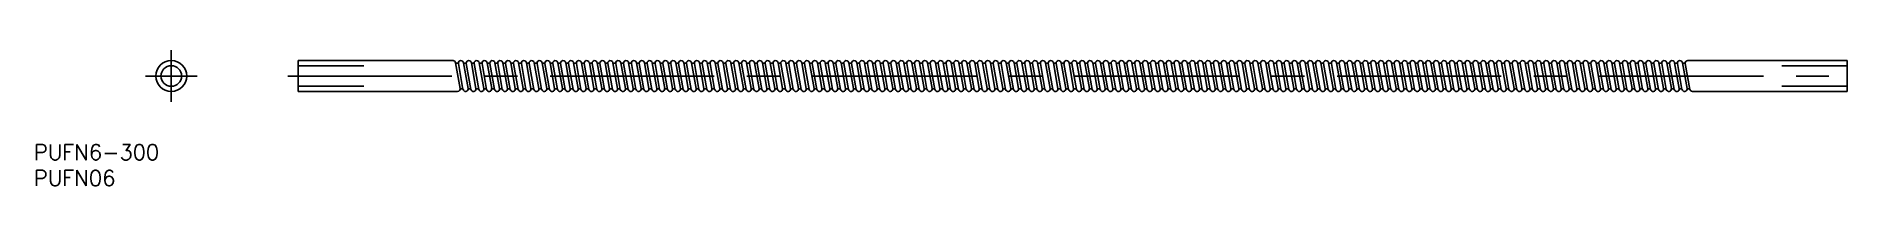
# Model space of a CAD drawing. Extents: x -26 to 327, y -21 to 5.
import ezdxf

# ---------------------------------------------------------------- set-up
doc = ezdxf.new("R2010")
doc.units = 0
doc.linetypes.add('CENTER', pattern=[50.8, 31.75, -6.35, 6.35, -6.35])
doc.linetypes.add('DASHED', pattern=[19.05, 12.7, -6.35])
doc.layers.get('0').update_dxf_attribs({"linetype": 'CONTINUOUS'})
doc.layers.add('CENTER', color=1, linetype='CENTER')
doc.styles.get("Standard").update_dxf_attribs({"font": 'txt.shx', "height": 3, "bigfont": 'bigfont.shx'})

msp = doc.modelspace()

# ---------------------------------------------------------------- linework, layer by layer
at = {"color": 7, "linetype": 'CONTINUOUS'}
for p, q in [((24.59, 3), (24.59, -3)), ((24.59, 3), (54.58, 3)), ((55.07, 2.59), (55.95, -2.41)), ((55.09, 2.5), (55.6, 2.5)), ((55.61, 2.41), (56.49, -2.59)), ((56.6, 2.59), (57.48, -2.41)), ((56.61, 2.5), (57.13, 2.5)), ((57.13, 2.41), (58.02, -2.59)), ((58.12, 2.59), (59, -2.41)), ((58.13, 2.5), (58.65, 2.5)), ((58.66, 2.41), (59.54, -2.59)), ((59.64, 2.59), (60.52, -2.41)), ((59.66, 2.5), (60.17, 2.5)), ((60.18, 2.41), (61.06, -2.59)), ((61.17, 2.59), (62.05, -2.41)), ((61.18, 2.5), (61.7, 2.5)), ((61.7, 2.41), (62.59, -2.59)), ((62.69, 2.59), (63.57, -2.41)), ((62.7, 2.5), (63.22, 2.5)), ((63.23, 2.41), (64.11, -2.59)), ((64.21, 2.59), (65.09, -2.41)), ((64.23, 2.5), (64.74, 2.5)), ((64.75, 2.41), (65.63, -2.59)), ((65.73, 2.59), (66.62, -2.41)), ((65.75, 2.5), (66.27, 2.5)), ((66.27, 2.41), (67.15, -2.59)), ((67.26, 2.59), (68.14, -2.41)), ((67.27, 2.5), (67.79, 2.5)), ((67.8, 2.41), (68.68, -2.59)), ((68.78, 2.59), (69.66, -2.41)), ((68.8, 2.5), (69.31, 2.5)), ((69.32, 2.41), (70.2, -2.59)), ((70.3, 2.59), (71.19, -2.41)), ((70.32, 2.5), (70.83, 2.5)), ((70.84, 2.41), (71.72, -2.59)), ((71.83, 2.59), (72.71, -2.41)), ((71.84, 2.5), (72.36, 2.5)), ((72.37, 2.41), (73.25, -2.59)), ((73.35, 2.59), (74.23, -2.41)), ((73.37, 2.5), (73.88, 2.5)), ((73.89, 2.41), (74.77, -2.59)), ((74.87, 2.59), (75.76, -2.41)), ((74.89, 2.5), (75.4, 2.5)), ((75.41, 2.41), (76.29, -2.59)), ((76.4, 2.59), (77.28, -2.41)), ((76.41, 2.5), (76.93, 2.5)), ((76.94, 2.41), (77.82, -2.59)), ((77.92, 2.59), (78.8, -2.41)), ((77.94, 2.5), (78.45, 2.5)), ((78.46, 2.41), (79.34, -2.59)), ((79.44, 2.59), (80.32, -2.41)), ((79.46, 2.5), (79.97, 2.5)), ((79.98, 2.41), (80.86, -2.59)), ((80.97, 2.59), (81.85, -2.41)), ((80.98, 2.5), (81.5, 2.5)), ((81.5, 2.41), (82.39, -2.59)), ((82.49, 2.59), (83.37, -2.41)), ((82.5, 2.5), (83.02, 2.5)), ((83.03, 2.41), (83.91, -2.59)), ((84.01, 2.59), (84.89, -2.41)), ((84.03, 2.5), (84.54, 2.5)), ((84.55, 2.41), (85.43, -2.59)), ((85.54, 2.59), (86.42, -2.41)), ((85.55, 2.5), (86.07, 2.5)), ((86.07, 2.41), (86.96, -2.59)), ((87.06, 2.59), (87.94, -2.41)), ((87.07, 2.5), (87.59, 2.5)), ((87.6, 2.41), (88.48, -2.59)), ((88.58, 2.59), (89.46, -2.41)), ((88.6, 2.5), (89.11, 2.5)), ((89.12, 2.41), (90, -2.59)), ((90.11, 2.59), (90.99, -2.41)), ((90.12, 2.5), (90.64, 2.5)), ((90.64, 2.41), (91.53, -2.59)), ((91.63, 2.59), (92.51, -2.41)), ((91.64, 2.5), (92.16, 2.5)), ((92.17, 2.41), (93.05, -2.59)), ((93.15, 2.59), (94.03, -2.41)), ((93.17, 2.5), (93.68, 2.5)), ((93.69, 2.41), (94.57, -2.59)), ((94.67, 2.59), (95.56, -2.41)), ((94.69, 2.5), (95.21, 2.5)), ((95.21, 2.41), (96.09, -2.59)), ((96.2, 2.59), (97.08, -2.41)), ((96.21, 2.5), (96.73, 2.5)), ((96.74, 2.41), (97.62, -2.59)), ((97.72, 2.59), (98.6, -2.41)), ((97.74, 2.5), (98.25, 2.5)), ((98.26, 2.41), (99.14, -2.59)), ((99.24, 2.59), (100.13, -2.41)), ((99.26, 2.5), (99.77, 2.5)), ((99.78, 2.41), (100.66, -2.59)), ((100.77, 2.59), (101.65, -2.41)), ((100.78, 2.5), (101.3, 2.5)), ((101.31, 2.41), (102.19, -2.59)), ((102.29, 2.59), (103.17, -2.41)), ((102.31, 2.5), (102.82, 2.5)), ((102.83, 2.41), (103.71, -2.59)), ((103.81, 2.59), (104.69, -2.41)), ((103.83, 2.5), (104.34, 2.5)), ((104.35, 2.41), (105.23, -2.59)), ((105.34, 2.59), (106.22, -2.41)), ((105.35, 2.5), (105.87, 2.5)), ((105.87, 2.41), (106.76, -2.59)), ((106.86, 2.59), (107.74, -2.41)), ((106.87, 2.5), (107.39, 2.5)), ((107.4, 2.41), (108.28, -2.59)), ((108.38, 2.59), (109.26, -2.41)), ((108.4, 2.5), (108.91, 2.5)), ((108.92, 2.41), (109.8, -2.59)), ((109.91, 2.59), (110.79, -2.41)), ((109.92, 2.5), (110.44, 2.5)), ((110.44, 2.41), (111.33, -2.59)), ((111.43, 2.59), (112.31, -2.41)), ((111.44, 2.5), (111.96, 2.5)), ((111.97, 2.41), (112.85, -2.59)), ((112.95, 2.59), (113.83, -2.41)), ((112.97, 2.5), (113.48, 2.5)), ((113.49, 2.41), (114.37, -2.59)), ((114.48, 2.59), (115.36, -2.41)), ((114.49, 2.5), (115.01, 2.5)), ((115.01, 2.41), (115.9, -2.59)), ((116, 2.59), (116.88, -2.41)), ((116.01, 2.5), (116.53, 2.5)), ((116.54, 2.41), (117.42, -2.59)), ((117.52, 2.59), (118.4, -2.41)), ((117.54, 2.5), (118.05, 2.5)), ((118.06, 2.41), (118.94, -2.59)), ((119.04, 2.59), (119.93, -2.41)), ((119.06, 2.5), (119.58, 2.5)), ((119.58, 2.41), (120.46, -2.59)), ((120.57, 2.59), (121.45, -2.41)), ((120.58, 2.5), (121.1, 2.5)), ((121.11, 2.41), (121.99, -2.59)), ((122.09, 2.59), (122.97, -2.41)), ((122.11, 2.5), (122.62, 2.5)), ((122.63, 2.41), (123.51, -2.59)), ((123.61, 2.59), (124.5, -2.41)), ((123.63, 2.5), (124.14, 2.5)), ((124.15, 2.41), (125.03, -2.59)), ((125.14, 2.59), (126.02, -2.41)), ((125.15, 2.5), (125.67, 2.5)), ((125.68, 2.41), (126.56, -2.59)), ((126.66, 2.59), (127.54, -2.41)), ((126.68, 2.5), (127.19, 2.5)), ((127.2, 2.41), (128.08, -2.59)), ((128.18, 2.59), (129.07, -2.41)), ((128.2, 2.5), (128.71, 2.5)), ((128.72, 2.41), (129.6, -2.59)), ((129.71, 2.59), (130.59, -2.41)), ((129.72, 2.5), (130.24, 2.5)), ((130.25, 2.41), (131.13, -2.59)), ((131.23, 2.59), (132.11, -2.41)), ((131.25, 2.5), (131.76, 2.5)), ((131.77, 2.41), (132.65, -2.59)), ((132.75, 2.59), (133.63, -2.41)), ((132.77, 2.5), (133.28, 2.5)), ((133.29, 2.41), (134.17, -2.59)), ((134.28, 2.59), (135.16, -2.41)), ((134.29, 2.5), (134.81, 2.5)), ((134.81, 2.41), (135.7, -2.59)), ((135.8, 2.59), (136.68, -2.41)), ((135.81, 2.5), (136.33, 2.5)), ((136.34, 2.41), (137.22, -2.59)), ((137.32, 2.59), (138.2, -2.41)), ((137.34, 2.5), (137.85, 2.5)), ((137.86, 2.41), (138.74, -2.59)), ((138.85, 2.59), (139.73, -2.41)), ((138.86, 2.5), (139.38, 2.5)), ((139.38, 2.41), (140.27, -2.59)), ((140.37, 2.59), (141.25, -2.41)), ((140.38, 2.5), (140.9, 2.5)), ((140.91, 2.41), (141.79, -2.59)), ((141.89, 2.59), (142.77, -2.41)), ((141.91, 2.5), (142.42, 2.5)), ((142.43, 2.41), (143.31, -2.59)), ((143.41, 2.59), (144.3, -2.41)), ((143.43, 2.5), (143.95, 2.5)), ((143.95, 2.41), (144.83, -2.59)), ((144.94, 2.59), (145.82, -2.41)), ((144.95, 2.5), (145.47, 2.5)), ((145.48, 2.41), (146.36, -2.59)), ((146.46, 2.59), (147.34, -2.41)), ((146.48, 2.5), (146.99, 2.5)), ((147, 2.41), (147.88, -2.59)), ((147.98, 2.59), (148.87, -2.41)), ((148, 2.5), (148.52, 2.5)), ((148.52, 2.41), (149.4, -2.59)), ((149.51, 2.59), (150.39, -2.41)), ((149.52, 2.5), (150.04, 2.5)), ((150.05, 2.41), (150.93, -2.59)), ((151.03, 2.59), (151.91, -2.41)), ((151.05, 2.5), (151.56, 2.5)), ((151.57, 2.41), (152.45, -2.59)), ((152.55, 2.59), (153.44, -2.41)), ((152.57, 2.5), (153.08, 2.5)), ((153.09, 2.41), (153.97, -2.59)), ((154.08, 2.59), (154.96, -2.41)), ((154.09, 2.5), (154.61, 2.5)), ((154.62, 2.41), (155.5, -2.59)), ((155.6, 2.59), (156.48, -2.41)), ((155.62, 2.5), (156.13, 2.5)), ((156.14, 2.41), (157.02, -2.59)), ((157.12, 2.59), (158, -2.41)), ((157.14, 2.5), (157.65, 2.5)), ((157.66, 2.41), (158.54, -2.59)), ((158.65, 2.59), (159.53, -2.41)), ((158.66, 2.5), (159.18, 2.5)), ((159.18, 2.41), (160.07, -2.59)), ((160.17, 2.59), (161.05, -2.41)), ((160.18, 2.5), (160.7, 2.5)), ((160.71, 2.41), (161.59, -2.59)), ((161.69, 2.59), (162.57, -2.41)), ((161.71, 2.5), (162.22, 2.5)), ((162.23, 2.41), (163.11, -2.59)), ((163.22, 2.59), (164.1, -2.41)), ((163.23, 2.5), (163.75, 2.5)), ((163.75, 2.41), (164.64, -2.59)), ((164.74, 2.59), (165.62, -2.41)), ((164.75, 2.5), (165.27, 2.5)), ((165.28, 2.41), (166.16, -2.59)), ((166.26, 2.59), (167.14, -2.41)), ((166.28, 2.5), (166.79, 2.5)), ((166.8, 2.41), (167.68, -2.59)), ((167.79, 2.59), (168.67, -2.41)), ((167.8, 2.5), (168.32, 2.5)), ((168.32, 2.41), (169.21, -2.59)), ((169.31, 2.59), (170.19, -2.41)), ((169.32, 2.5), (169.84, 2.5)), ((169.85, 2.41), (170.73, -2.59)), ((170.83, 2.59), (171.71, -2.41)), ((170.85, 2.5), (171.36, 2.5)), ((171.37, 2.41), (172.25, -2.59)), ((172.35, 2.59), (173.24, -2.41)), ((172.37, 2.5), (172.89, 2.5)), ((172.89, 2.41), (173.77, -2.59)), ((173.88, 2.59), (174.76, -2.41)), ((173.89, 2.5), (174.41, 2.5)), ((174.42, 2.41), (175.3, -2.59)), ((175.4, 2.59), (176.28, -2.41)), ((175.42, 2.5), (175.93, 2.5)), ((175.94, 2.41), (176.82, -2.59)), ((176.92, 2.59), (177.81, -2.41)), ((176.94, 2.5), (177.45, 2.5)), ((177.46, 2.41), (178.34, -2.59)), ((178.45, 2.59), (179.33, -2.41)), ((178.46, 2.5), (178.98, 2.5)), ((178.99, 2.41), (179.87, -2.59)), ((179.97, 2.59), (180.85, -2.41)), ((179.99, 2.5), (180.5, 2.5)), ((180.51, 2.41), (181.39, -2.59)), ((181.49, 2.59), (182.38, -2.41)), ((181.51, 2.5), (182.02, 2.5)), ((182.03, 2.41), (182.91, -2.59)), ((183.02, 2.59), (183.9, -2.41)), ((183.03, 2.5), (183.55, 2.5)), ((183.55, 2.41), (184.44, -2.59)), ((184.54, 2.59), (185.42, -2.41)), ((184.56, 2.5), (185.07, 2.5)), ((185.08, 2.41), (185.96, -2.59)), ((186.06, 2.59), (186.94, -2.41)), ((186.08, 2.5), (186.59, 2.5)), ((186.6, 2.41), (187.48, -2.59)), ((187.59, 2.59), (188.47, -2.41)), ((187.6, 2.5), (188.12, 2.5)), ((188.12, 2.41), (189.01, -2.59)), ((189.11, 2.59), (189.99, -2.41)), ((189.12, 2.5), (189.64, 2.5)), ((189.65, 2.41), (190.53, -2.59)), ((190.63, 2.59), (191.51, -2.41)), ((190.65, 2.5), (191.16, 2.5)), ((191.17, 2.41), (192.05, -2.59)), ((192.16, 2.59), (193.04, -2.41)), ((192.17, 2.5), (192.69, 2.5)), ((192.69, 2.41), (193.58, -2.59)), ((193.68, 2.59), (194.56, -2.41)), ((193.69, 2.5), (194.21, 2.5)), ((194.22, 2.41), (195.1, -2.59)), ((195.2, 2.59), (196.08, -2.41)), ((195.22, 2.5), (195.73, 2.5)), ((195.74, 2.41), (196.62, -2.59)), ((196.72, 2.59), (197.61, -2.41)), ((196.74, 2.5), (197.26, 2.5)), ((197.26, 2.41), (198.14, -2.59)), ((198.25, 2.59), (199.13, -2.41)), ((198.26, 2.5), (198.78, 2.5)), ((198.79, 2.41), (199.67, -2.59)), ((199.77, 2.59), (200.65, -2.41)), ((199.79, 2.5), (200.3, 2.5)), ((200.31, 2.41), (201.19, -2.59)), ((201.29, 2.59), (202.18, -2.41)), ((201.31, 2.5), (201.83, 2.5)), ((201.83, 2.41), (202.71, -2.59)), ((202.82, 2.59), (203.7, -2.41)), ((202.83, 2.5), (203.35, 2.5)), ((203.36, 2.41), (204.24, -2.59)), ((204.34, 2.59), (205.22, -2.41)), ((204.36, 2.5), (204.87, 2.5)), ((204.88, 2.41), (205.76, -2.59)), ((205.86, 2.59), (206.75, -2.41)), ((205.88, 2.5), (206.39, 2.5)), ((206.4, 2.41), (207.28, -2.59)), ((207.39, 2.59), (208.27, -2.41)), ((207.4, 2.5), (207.92, 2.5)), ((207.93, 2.41), (208.81, -2.59)), ((208.91, 2.59), (209.79, -2.41)), ((208.93, 2.5), (209.44, 2.5)), ((209.45, 2.41), (210.33, -2.59)), ((210.43, 2.59), (211.31, -2.41)), ((210.45, 2.5), (210.96, 2.5)), ((210.97, 2.41), (211.85, -2.59)), ((211.96, 2.59), (212.84, -2.41)), ((211.97, 2.5), (212.49, 2.5)), ((212.49, 2.41), (213.38, -2.59)), ((213.48, 2.59), (214.36, -2.41)), ((213.49, 2.5), (214.01, 2.5)), ((214.02, 2.41), (214.9, -2.59)), ((215, 2.59), (215.88, -2.41)), ((215.02, 2.5), (215.53, 2.5)), ((215.54, 2.41), (216.42, -2.59)), ((216.53, 2.59), (217.41, -2.41)), ((216.54, 2.5), (217.06, 2.5)), ((217.06, 2.41), (217.95, -2.59)), ((218.05, 2.59), (218.93, -2.41)), ((218.06, 2.5), (218.58, 2.5)), ((218.59, 2.41), (219.47, -2.59)), ((219.57, 2.59), (220.45, -2.41)), ((219.59, 2.5), (220.1, 2.5)), ((220.11, 2.41), (220.99, -2.59)), ((221.1, 2.59), (221.98, -2.41)), ((221.11, 2.5), (221.63, 2.5)), ((221.63, 2.41), (222.52, -2.59)), ((222.62, 2.59), (223.5, -2.41)), ((222.63, 2.5), (223.15, 2.5)), ((223.16, 2.41), (224.04, -2.59)), ((224.14, 2.59), (225.02, -2.41)), ((224.16, 2.5), (224.67, 2.5)), ((224.68, 2.41), (225.56, -2.59)), ((225.66, 2.59), (226.55, -2.41)), ((225.68, 2.5), (226.2, 2.5)), ((226.2, 2.41), (227.08, -2.59)), ((227.19, 2.59), (228.07, -2.41)), ((227.2, 2.5), (227.72, 2.5)), ((227.73, 2.41), (228.61, -2.59)), ((228.71, 2.59), (229.59, -2.41)), ((228.73, 2.5), (229.24, 2.5)), ((229.25, 2.41), (230.13, -2.59)), ((230.23, 2.59), (231.12, -2.41)), ((230.25, 2.5), (230.76, 2.5)), ((230.77, 2.41), (231.65, -2.59)), ((231.76, 2.59), (232.64, -2.41)), ((231.77, 2.5), (232.29, 2.5)), ((232.3, 2.41), (233.18, -2.59)), ((233.28, 2.59), (234.16, -2.41)), ((233.3, 2.5), (233.81, 2.5)), ((233.82, 2.41), (234.7, -2.59)), ((234.8, 2.59), (235.68, -2.41)), ((234.82, 2.5), (235.33, 2.5)), ((235.34, 2.41), (236.22, -2.59)), ((236.33, 2.59), (237.21, -2.41)), ((236.34, 2.5), (236.86, 2.5)), ((236.86, 2.41), (237.75, -2.59)), ((237.85, 2.59), (238.73, -2.41)), ((237.86, 2.5), (238.38, 2.5)), ((238.39, 2.41), (239.27, -2.59)), ((239.37, 2.59), (240.25, -2.41)), ((239.39, 2.5), (239.9, 2.5)), ((239.91, 2.41), (240.79, -2.59)), ((240.9, 2.59), (241.78, -2.41)), ((240.91, 2.5), (241.43, 2.5)), ((241.43, 2.41), (242.32, -2.59)), ((242.42, 2.59), (243.3, -2.41)), ((242.43, 2.5), (242.95, 2.5)), ((242.96, 2.41), (243.84, -2.59)), ((243.94, 2.59), (244.82, -2.41)), ((243.96, 2.5), (244.47, 2.5)), ((244.48, 2.41), (245.36, -2.59)), ((245.47, 2.59), (246.35, -2.41)), ((245.48, 2.5), (246, 2.5)), ((246, 2.41), (246.89, -2.59)), ((246.99, 2.59), (247.87, -2.41)), ((247, 2.5), (247.52, 2.5)), ((247.53, 2.41), (248.41, -2.59)), ((248.51, 2.59), (249.39, -2.41)), ((248.53, 2.5), (249.04, 2.5)), ((249.05, 2.41), (249.93, -2.59)), ((250.03, 2.59), (250.92, -2.41)), ((250.05, 2.5), (250.57, 2.5)), ((250.57, 2.41), (251.45, -2.59)), ((251.56, 2.59), (252.44, -2.41)), ((251.57, 2.5), (252.09, 2.5)), ((252.1, 2.41), (252.98, -2.59)), ((253.08, 2.59), (253.96, -2.41)), ((253.1, 2.5), (253.61, 2.5)), ((253.62, 2.41), (254.5, -2.59)), ((254.6, 2.59), (255.49, -2.41)), ((254.62, 2.5), (255.13, 2.5)), ((255.14, 2.41), (256.02, -2.59)), ((256.13, 2.59), (257.01, -2.41)), ((256.14, 2.5), (256.66, 2.5)), ((256.67, 2.41), (257.55, -2.59)), ((257.65, 2.59), (258.53, -2.41)), ((257.67, 2.5), (258.18, 2.5)), ((258.19, 2.41), (259.07, -2.59)), ((259.17, 2.59), (260.06, -2.41)), ((259.19, 2.5), (259.7, 2.5)), ((259.71, 2.41), (260.59, -2.59)), ((260.7, 2.59), (261.58, -2.41)), ((260.71, 2.5), (261.23, 2.5)), ((261.24, 2.41), (262.12, -2.59)), ((262.22, 2.59), (263.1, -2.41)), ((262.24, 2.5), (262.75, 2.5)), ((262.76, 2.41), (263.64, -2.59)), ((263.74, 2.59), (264.62, -2.41)), ((263.76, 2.5), (264.27, 2.5)), ((264.28, 2.41), (265.16, -2.59)), ((265.27, 2.59), (266.15, -2.41)), ((265.28, 2.5), (265.8, 2.5)), ((265.8, 2.41), (266.69, -2.59)), ((266.79, 2.59), (267.67, -2.41)), ((266.8, 2.5), (267.32, 2.5)), ((267.33, 2.41), (268.21, -2.59)), ((268.31, 2.59), (269.19, -2.41)), ((268.33, 2.5), (268.84, 2.5)), ((268.85, 2.41), (269.73, -2.59)), ((269.84, 2.59), (270.72, -2.41)), ((269.85, 2.5), (270.37, 2.5)), ((270.37, 2.41), (271.26, -2.59)), ((271.36, 2.59), (272.24, -2.41)), ((271.37, 2.5), (271.89, 2.5)), ((271.9, 2.41), (272.78, -2.59)), ((272.88, 2.59), (273.76, -2.41)), ((272.9, 2.5), (273.41, 2.5)), ((273.42, 2.41), (274.3, -2.59)), ((274.41, 2.59), (275.29, -2.41)), ((274.42, 2.5), (274.94, 2.5)), ((274.94, 2.41), (275.82, -2.59)), ((275.93, 2.59), (276.81, -2.41)), ((275.94, 2.5), (276.46, 2.5)), ((276.47, 2.41), (277.35, -2.59)), ((277.45, 2.59), (278.33, -2.41)), ((277.47, 2.5), (277.98, 2.5)), ((277.99, 2.41), (278.87, -2.59)), ((278.97, 2.59), (279.86, -2.41)), ((278.99, 2.5), (279.51, 2.5)), ((279.51, 2.41), (280.39, -2.59)), ((280.5, 2.59), (281.38, -2.41)), ((280.51, 2.5), (281.03, 2.5)), ((281.04, 2.41), (281.92, -2.59)), ((282.02, 2.59), (282.9, -2.41)), ((282.04, 2.5), (282.55, 2.5)), ((282.56, 2.41), (283.44, -2.59)), ((283.54, 2.59), (284.43, -2.41)), ((283.56, 2.5), (284.07, 2.5)), ((284.08, 2.41), (284.96, -2.59)), ((285.07, 2.59), (285.95, -2.41)), ((285.08, 2.5), (285.6, 2.5)), ((285.61, 2.41), (286.49, -2.59)), ((286.59, 2.59), (287.47, -2.41)), ((286.61, 2.5), (287.12, 2.5)), ((287.13, 2.41), (288.01, -2.59)), ((288.11, 2.59), (288.99, -2.41)), ((288.13, 2.5), (288.64, 2.5)), ((288.65, 2.41), (289.53, -2.59)), ((289.64, 2.59), (290.52, -2.41)), ((289.65, 2.5), (290.17, 2.5)), ((290.17, 2.41), (291.06, -2.59)), ((291.16, 2.59), (292.04, -2.41)), ((291.17, 2.5), (291.69, 2.5)), ((291.7, 2.41), (292.58, -2.59)), ((292.68, 2.59), (293.56, -2.41)), ((292.7, 2.5), (293.21, 2.5)), ((293.22, 2.41), (294.1, -2.59)), ((324.59, 3), (293.71, 3)), ((324.59, 3), (324.59, -3)), ((24.59, -3), (55.46, -3)), ((55.96, -2.5), (56.48, -2.5)), ((57.49, -2.5), (58, -2.5)), ((59.01, -2.5), (59.52, -2.5)), ((60.53, -2.5), (61.05, -2.5)), ((62.05, -2.5), (62.57, -2.5)), ((63.58, -2.5), (64.09, -2.5)), ((65.1, -2.5), (65.62, -2.5)), ((66.62, -2.5), (67.14, -2.5)), ((68.15, -2.5), (68.66, -2.5)), ((69.67, -2.5), (70.19, -2.5)), ((71.19, -2.5), (71.71, -2.5)), ((72.72, -2.5), (73.23, -2.5)), ((74.24, -2.5), (74.76, -2.5)), ((75.76, -2.5), (76.28, -2.5)), ((77.29, -2.5), (77.8, -2.5)), ((78.81, -2.5), (79.32, -2.5)), ((80.33, -2.5), (80.85, -2.5)), ((81.86, -2.5), (82.37, -2.5)), ((83.38, -2.5), (83.89, -2.5)), ((84.9, -2.5), (85.42, -2.5)), ((86.42, -2.5), (86.94, -2.5)), ((87.95, -2.5), (88.46, -2.5)), ((89.47, -2.5), (89.99, -2.5)), ((90.99, -2.5), (91.51, -2.5)), ((92.52, -2.5), (93.03, -2.5)), ((94.04, -2.5), (94.56, -2.5)), ((95.56, -2.5), (96.08, -2.5)), ((97.09, -2.5), (97.6, -2.5)), ((98.61, -2.5), (99.13, -2.5)), ((100.13, -2.5), (100.65, -2.5)), ((101.66, -2.5), (102.17, -2.5)), ((103.18, -2.5), (103.69, -2.5)), ((104.7, -2.5), (105.22, -2.5)), ((106.23, -2.5), (106.74, -2.5)), ((107.75, -2.5), (108.26, -2.5)), ((109.27, -2.5), (109.79, -2.5)), ((110.8, -2.5), (111.31, -2.5)), ((112.32, -2.5), (112.83, -2.5)), ((113.84, -2.5), (114.36, -2.5)), ((115.36, -2.5), (115.88, -2.5)), ((116.89, -2.5), (117.4, -2.5)), ((118.41, -2.5), (118.93, -2.5)), ((119.93, -2.5), (120.45, -2.5)), ((121.46, -2.5), (121.97, -2.5)), ((122.98, -2.5), (123.5, -2.5)), ((124.5, -2.5), (125.02, -2.5)), ((126.03, -2.5), (126.54, -2.5)), ((127.55, -2.5), (128.07, -2.5)), ((129.07, -2.5), (129.59, -2.5)), ((130.6, -2.5), (131.11, -2.5)), ((132.12, -2.5), (132.63, -2.5)), ((133.64, -2.5), (134.16, -2.5)), ((135.17, -2.5), (135.68, -2.5)), ((136.69, -2.5), (137.2, -2.5)), ((138.21, -2.5), (138.73, -2.5)), ((139.73, -2.5), (140.25, -2.5)), ((141.26, -2.5), (141.77, -2.5)), ((142.78, -2.5), (143.3, -2.5)), ((144.3, -2.5), (144.82, -2.5)), ((145.83, -2.5), (146.34, -2.5)), ((147.35, -2.5), (147.87, -2.5)), ((148.87, -2.5), (149.39, -2.5)), ((150.4, -2.5), (150.91, -2.5)), ((151.92, -2.5), (152.44, -2.5)), ((153.44, -2.5), (153.96, -2.5)), ((154.97, -2.5), (155.48, -2.5)), ((156.49, -2.5), (157, -2.5)), ((158.01, -2.5), (158.53, -2.5)), ((159.54, -2.5), (160.05, -2.5)), ((161.06, -2.5), (161.57, -2.5)), ((162.58, -2.5), (163.1, -2.5)), ((164.11, -2.5), (164.62, -2.5)), ((165.63, -2.5), (166.14, -2.5)), ((167.15, -2.5), (167.67, -2.5)), ((168.67, -2.5), (169.19, -2.5)), ((170.2, -2.5), (170.71, -2.5)), ((171.72, -2.5), (172.24, -2.5)), ((173.24, -2.5), (173.76, -2.5)), ((174.77, -2.5), (175.28, -2.5)), ((176.29, -2.5), (176.81, -2.5)), ((177.81, -2.5), (178.33, -2.5)), ((179.34, -2.5), (179.85, -2.5)), ((180.86, -2.5), (181.37, -2.5)), ((182.38, -2.5), (182.9, -2.5)), ((183.91, -2.5), (184.42, -2.5)), ((185.43, -2.5), (185.94, -2.5)), ((186.95, -2.5), (187.47, -2.5)), ((188.48, -2.5), (188.99, -2.5)), ((190, -2.5), (190.51, -2.5)), ((191.52, -2.5), (192.04, -2.5)), ((193.04, -2.5), (193.56, -2.5)), ((194.57, -2.5), (195.08, -2.5)), ((196.09, -2.5), (196.61, -2.5)), ((197.61, -2.5), (198.13, -2.5)), ((199.14, -2.5), (199.65, -2.5)), ((200.66, -2.5), (201.18, -2.5)), ((202.18, -2.5), (202.7, -2.5)), ((203.71, -2.5), (204.22, -2.5)), ((205.23, -2.5), (205.75, -2.5)), ((206.75, -2.5), (207.27, -2.5)), ((208.28, -2.5), (208.79, -2.5)), ((209.8, -2.5), (210.31, -2.5)), ((211.32, -2.5), (211.84, -2.5)), ((212.85, -2.5), (213.36, -2.5)), ((214.37, -2.5), (214.88, -2.5)), ((215.89, -2.5), (216.41, -2.5)), ((217.41, -2.5), (217.93, -2.5)), ((218.94, -2.5), (219.45, -2.5)), ((220.46, -2.5), (220.98, -2.5)), ((221.98, -2.5), (222.5, -2.5)), ((223.51, -2.5), (224.02, -2.5)), ((225.03, -2.5), (225.55, -2.5)), ((226.55, -2.5), (227.07, -2.5)), ((228.08, -2.5), (228.59, -2.5)), ((229.6, -2.5), (230.12, -2.5)), ((231.12, -2.5), (231.64, -2.5)), ((232.65, -2.5), (233.16, -2.5)), ((234.17, -2.5), (234.68, -2.5)), ((235.69, -2.5), (236.21, -2.5)), ((237.22, -2.5), (237.73, -2.5)), ((238.74, -2.5), (239.25, -2.5)), ((240.26, -2.5), (240.78, -2.5)), ((241.79, -2.5), (242.3, -2.5)), ((243.31, -2.5), (243.82, -2.5)), ((244.83, -2.5), (245.35, -2.5)), ((246.35, -2.5), (246.87, -2.5)), ((247.88, -2.5), (248.39, -2.5)), ((249.4, -2.5), (249.92, -2.5)), ((250.92, -2.5), (251.44, -2.5)), ((252.45, -2.5), (252.96, -2.5)), ((253.97, -2.5), (254.49, -2.5)), ((255.49, -2.5), (256.01, -2.5)), ((257.02, -2.5), (257.53, -2.5)), ((258.54, -2.5), (259.06, -2.5)), ((260.06, -2.5), (260.58, -2.5)), ((261.59, -2.5), (262.1, -2.5)), ((263.11, -2.5), (263.62, -2.5)), ((264.63, -2.5), (265.15, -2.5)), ((266.16, -2.5), (266.67, -2.5)), ((267.68, -2.5), (268.19, -2.5)), ((269.2, -2.5), (269.72, -2.5)), ((270.72, -2.5), (271.24, -2.5)), ((272.25, -2.5), (272.76, -2.5)), ((273.77, -2.5), (274.29, -2.5)), ((275.29, -2.5), (275.81, -2.5)), ((276.82, -2.5), (277.33, -2.5)), ((278.34, -2.5), (278.86, -2.5)), ((279.86, -2.5), (280.38, -2.5)), ((281.39, -2.5), (281.9, -2.5)), ((282.91, -2.5), (283.43, -2.5)), ((284.43, -2.5), (284.95, -2.5)), ((285.96, -2.5), (286.47, -2.5)), ((287.48, -2.5), (287.99, -2.5)), ((289, -2.5), (289.52, -2.5)), ((290.53, -2.5), (291.04, -2.5)), ((292.05, -2.5), (292.56, -2.5)), ((293.57, -2.5), (294.09, -2.5)), ((324.59, -3), (294.6, -3))]:
    msp.add_line(p, q, dxfattribs=at)
at = {"color": 3, "linetype": 'DASHED'}
for p, q in [((24.59, 2), (39.79, 2)), ((324.59, 2), (309.15, 2)), ((24.59, -2), (39.79, -2)), ((324.59, -2), (309.15, -2))]:
    msp.add_line(p, q, dxfattribs=at)
at = {"color": 7, "linetype": 'CONTINUOUS'}
for radius in [3, 2]:
    msp.add_circle((0, 0), radius, dxfattribs=at)
for centre, start, end in [((54.58, 2.5), 10, 90), ((56.1, 2.5), 10, 190), ((57.63, 2.5), 10, 190), ((59.15, 2.5), 10, 190), ((60.67, 2.5), 10, 190), ((62.2, 2.5), 10, 190), ((63.72, 2.5), 10, 190), ((65.24, 2.5), 10, 190), ((66.77, 2.5), 10, 190), ((68.29, 2.5), 10, 190), ((69.81, 2.5), 10, 190), ((71.33, 2.5), 10, 190), ((72.86, 2.5), 10, 190), ((74.38, 2.5), 10, 190), ((75.9, 2.5), 10, 190), ((77.43, 2.5), 10, 190), ((78.95, 2.5), 10, 190), ((80.47, 2.5), 10, 190), ((82, 2.5), 10, 190), ((83.52, 2.5), 10, 190), ((85.04, 2.5), 10, 190), ((86.57, 2.5), 10, 190), ((88.09, 2.5), 10, 190), ((89.61, 2.5), 10, 190), ((91.14, 2.5), 10, 190), ((92.66, 2.5), 10, 190), ((94.18, 2.5), 10, 190), ((95.71, 2.5), 10, 190), ((97.23, 2.5), 10, 190), ((98.75, 2.5), 10, 190), ((100.27, 2.5), 10, 190), ((101.8, 2.5), 10, 190), ((103.32, 2.5), 10, 190), ((104.84, 2.5), 10, 190), ((106.37, 2.5), 10, 190), ((107.89, 2.5), 10, 190), ((109.41, 2.5), 10, 190), ((110.94, 2.5), 10, 190), ((112.46, 2.5), 10, 190), ((113.98, 2.5), 10, 190), ((115.51, 2.5), 10, 190), ((117.03, 2.5), 10, 190), ((118.55, 2.5), 10, 190), ((120.08, 2.5), 10, 190), ((121.6, 2.5), 10, 190), ((123.12, 2.5), 10, 190), ((124.64, 2.5), 10, 190), ((126.17, 2.5), 10, 190), ((127.69, 2.5), 10, 190), ((129.21, 2.5), 10, 190), ((130.74, 2.5), 10, 190), ((132.26, 2.5), 10, 190), ((133.78, 2.5), 10, 190), ((135.31, 2.5), 10, 190), ((136.83, 2.5), 10, 190), ((138.35, 2.5), 10, 190), ((139.88, 2.5), 10, 190), ((141.4, 2.5), 10, 190), ((142.92, 2.5), 10, 190), ((144.45, 2.5), 10, 190), ((145.97, 2.5), 10, 190), ((147.49, 2.5), 10, 190), ((149.02, 2.5), 10, 190), ((150.54, 2.5), 10, 190), ((152.06, 2.5), 10, 190), ((153.58, 2.5), 10, 190), ((155.11, 2.5), 10, 190), ((156.63, 2.5), 10, 190), ((158.15, 2.5), 10, 190), ((159.68, 2.5), 10, 190), ((161.2, 2.5), 10, 190), ((162.72, 2.5), 10, 190), ((164.25, 2.5), 10, 190), ((165.77, 2.5), 10, 190), ((167.29, 2.5), 10, 190), ((168.82, 2.5), 10, 190), ((170.34, 2.5), 10, 190), ((171.86, 2.5), 10, 190), ((173.39, 2.5), 10, 190), ((174.91, 2.5), 10, 190), ((176.43, 2.5), 10, 190), ((177.95, 2.5), 10, 190), ((179.48, 2.5), 10, 190), ((181, 2.5), 10, 190), ((182.52, 2.5), 10, 190), ((184.05, 2.5), 10, 190), ((185.57, 2.5), 10, 190), ((187.09, 2.5), 10, 190), ((188.62, 2.5), 10, 190), ((190.14, 2.5), 10, 190), ((191.66, 2.5), 10, 190), ((193.19, 2.5), 10, 190), ((194.71, 2.5), 10, 190), ((196.23, 2.5), 10, 190), ((197.76, 2.5), 10, 190), ((199.28, 2.5), 10, 190), ((200.8, 2.5), 10, 190), ((202.33, 2.5), 10, 190), ((203.85, 2.5), 10, 190), ((205.37, 2.5), 10, 190), ((206.89, 2.5), 10, 190), ((208.42, 2.5), 10, 190), ((209.94, 2.5), 10, 190), ((211.46, 2.5), 10, 190), ((212.99, 2.5), 10, 190), ((214.51, 2.5), 10, 190), ((216.03, 2.5), 10, 190), ((217.56, 2.5), 10, 190), ((219.08, 2.5), 10, 190), ((220.6, 2.5), 10, 190), ((222.13, 2.5), 10, 190), ((223.65, 2.5), 10, 190), ((225.17, 2.5), 10, 190), ((226.7, 2.5), 10, 190), ((228.22, 2.5), 10, 190), ((229.74, 2.5), 10, 190), ((231.26, 2.5), 10, 190), ((232.79, 2.5), 10, 190), ((234.31, 2.5), 10, 190), ((235.83, 2.5), 10, 190), ((237.36, 2.5), 10, 190), ((238.88, 2.5), 10, 190), ((240.4, 2.5), 10, 190), ((241.93, 2.5), 10, 190), ((243.45, 2.5), 10, 190), ((244.97, 2.5), 10, 190), ((246.5, 2.5), 10, 190), ((248.02, 2.5), 10, 190), ((249.54, 2.5), 10, 190), ((251.07, 2.5), 10, 190), ((252.59, 2.5), 10, 190), ((254.11, 2.5), 10, 190), ((255.63, 2.5), 10, 190), ((257.16, 2.5), 10, 190), ((258.68, 2.5), 10, 190), ((260.2, 2.5), 10, 190), ((261.73, 2.5), 10, 190), ((263.25, 2.5), 10, 190), ((264.77, 2.5), 10, 190), ((266.3, 2.5), 10, 190), ((267.82, 2.5), 10, 190), ((269.34, 2.5), 10, 190), ((270.87, 2.5), 10, 190), ((272.39, 2.5), 10, 190), ((273.91, 2.5), 10, 190), ((275.44, 2.5), 10, 190), ((276.96, 2.5), 10, 190), ((278.48, 2.5), 10, 190), ((280.01, 2.5), 10, 190), ((281.53, 2.5), 10, 190), ((283.05, 2.5), 10, 190), ((284.57, 2.5), 10, 190), ((286.1, 2.5), 10, 190), ((287.62, 2.5), 10, 190), ((289.14, 2.5), 10, 190), ((290.67, 2.5), 10, 190), ((292.19, 2.5), 10, 190), ((293.71, 2.5), 90, 190), ((55.46, -2.5), 270, 10), ((56.99, -2.5), 190, 10), ((58.51, -2.5), 190, 10), ((60.03, -2.5), 190, 10), ((61.55, -2.5), 190, 10), ((63.08, -2.5), 190, 10), ((64.6, -2.5), 190, 10), ((66.12, -2.5), 190, 10), ((67.65, -2.5), 190, 10), ((69.17, -2.5), 190, 10), ((70.69, -2.5), 190, 10), ((72.22, -2.5), 190, 10), ((73.74, -2.5), 190, 10), ((75.26, -2.5), 190, 10), ((76.79, -2.5), 190, 10), ((78.31, -2.5), 190, 10), ((79.83, -2.5), 190, 10), ((81.36, -2.5), 190, 10), ((82.88, -2.5), 190, 10), ((84.4, -2.5), 190, 10), ((85.92, -2.5), 190, 10), ((87.45, -2.5), 190, 10), ((88.97, -2.5), 190, 10), ((90.49, -2.5), 190, 10), ((92.02, -2.5), 190, 10), ((93.54, -2.5), 190, 10), ((95.06, -2.5), 190, 10), ((96.59, -2.5), 190, 10), ((98.11, -2.5), 190, 10), ((99.63, -2.5), 190, 10), ((101.16, -2.5), 190, 10), ((102.68, -2.5), 190, 10), ((104.2, -2.5), 190, 10), ((105.73, -2.5), 190, 10), ((107.25, -2.5), 190, 10), ((108.77, -2.5), 190, 10), ((110.3, -2.5), 190, 10), ((111.82, -2.5), 190, 10), ((113.34, -2.5), 190, 10), ((114.86, -2.5), 190, 10), ((116.39, -2.5), 190, 10), ((117.91, -2.5), 190, 10), ((119.43, -2.5), 190, 10), ((120.96, -2.5), 190, 10), ((122.48, -2.5), 190, 10), ((124, -2.5), 190, 10), ((125.53, -2.5), 190, 10), ((127.05, -2.5), 190, 10), ((128.57, -2.5), 190, 10), ((130.1, -2.5), 190, 10), ((131.62, -2.5), 190, 10), ((133.14, -2.5), 190, 10), ((134.67, -2.5), 190, 10), ((136.19, -2.5), 190, 10), ((137.71, -2.5), 190, 10), ((139.23, -2.5), 190, 10), ((140.76, -2.5), 190, 10), ((142.28, -2.5), 190, 10), ((143.8, -2.5), 190, 10), ((145.33, -2.5), 190, 10), ((146.85, -2.5), 190, 10), ((148.37, -2.5), 190, 10), ((149.9, -2.5), 190, 10), ((151.42, -2.5), 190, 10), ((152.94, -2.5), 190, 10), ((154.47, -2.5), 190, 10), ((155.99, -2.5), 190, 10), ((157.51, -2.5), 190, 10), ((159.04, -2.5), 190, 10), ((160.56, -2.5), 190, 10), ((162.08, -2.5), 190, 10), ((163.61, -2.5), 190, 10), ((165.13, -2.5), 190, 10), ((166.65, -2.5), 190, 10), ((168.17, -2.5), 190, 10), ((169.7, -2.5), 190, 10), ((171.22, -2.5), 190, 10), ((172.74, -2.5), 190, 10), ((174.27, -2.5), 190, 10), ((175.79, -2.5), 190, 10), ((177.31, -2.5), 190, 10), ((178.84, -2.5), 190, 10), ((180.36, -2.5), 190, 10), ((181.88, -2.5), 190, 10), ((183.41, -2.5), 190, 10), ((184.93, -2.5), 190, 10), ((186.45, -2.5), 190, 10), ((187.98, -2.5), 190, 10), ((189.5, -2.5), 190, 10), ((191.02, -2.5), 190, 10), ((192.54, -2.5), 190, 10), ((194.07, -2.5), 190, 10), ((195.59, -2.5), 190, 10), ((197.11, -2.5), 190, 10), ((198.64, -2.5), 190, 10), ((200.16, -2.5), 190, 10), ((201.68, -2.5), 190, 10), ((203.21, -2.5), 190, 10), ((204.73, -2.5), 190, 10), ((206.25, -2.5), 190, 10), ((207.78, -2.5), 190, 10), ((209.3, -2.5), 190, 10), ((210.82, -2.5), 190, 10), ((212.35, -2.5), 190, 10), ((213.87, -2.5), 190, 10), ((215.39, -2.5), 190, 10), ((216.91, -2.5), 190, 10), ((218.44, -2.5), 190, 10), ((219.96, -2.5), 190, 10), ((221.48, -2.5), 190, 10), ((223.01, -2.5), 190, 10), ((224.53, -2.5), 190, 10), ((226.05, -2.5), 190, 10), ((227.58, -2.5), 190, 10), ((229.1, -2.5), 190, 10), ((230.62, -2.5), 190, 10), ((232.15, -2.5), 190, 10), ((233.67, -2.5), 190, 10), ((235.19, -2.5), 190, 10), ((236.72, -2.5), 190, 10), ((238.24, -2.5), 190, 10), ((239.76, -2.5), 190, 10), ((241.29, -2.5), 190, 10), ((242.81, -2.5), 190, 10), ((244.33, -2.5), 190, 10), ((245.85, -2.5), 190, 10), ((247.38, -2.5), 190, 10), ((248.9, -2.5), 190, 10), ((250.42, -2.5), 190, 10), ((251.95, -2.5), 190, 10), ((253.47, -2.5), 190, 10), ((254.99, -2.5), 190, 10), ((256.52, -2.5), 190, 10), ((258.04, -2.5), 190, 10), ((259.56, -2.5), 190, 10), ((261.09, -2.5), 190, 10), ((262.61, -2.5), 190, 10), ((264.13, -2.5), 190, 10), ((265.66, -2.5), 190, 10), ((267.18, -2.5), 190, 10), ((268.7, -2.5), 190, 10), ((270.22, -2.5), 190, 10), ((271.75, -2.5), 190, 10), ((273.27, -2.5), 190, 10), ((274.79, -2.5), 190, 10), ((276.32, -2.5), 190, 10), ((277.84, -2.5), 190, 10), ((279.36, -2.5), 190, 10), ((280.89, -2.5), 190, 10), ((282.41, -2.5), 190, 10), ((283.93, -2.5), 190, 10), ((285.46, -2.5), 190, 10), ((286.98, -2.5), 190, 10), ((288.5, -2.5), 190, 10), ((290.03, -2.5), 190, 10), ((291.55, -2.5), 190, 10), ((293.07, -2.5), 190, 10), ((294.6, -2.5), 190, 270)]:
    msp.add_arc(centre, 0.5, start, end, dxfattribs=at)
at = {"layer": 'CENTER', "color": 1, "linetype": 'CENTER'}
for p, q in [((0, -5), (0, 5)), ((-5, 0), (5, 0)), ((22.59, 0), (326.59, 0))]:
    msp.add_line(p, q, dxfattribs=at)

# ---------------------------------------------------------------- texts
at = {"color": 7, "linetype": 'CONTINUOUS'}
for s, p in [('PUFN6-300', (-26.63, -16.32)), ('PUFN06', (-26.63, -21.32))]:
    msp.add_text(s, height=3, dxfattribs=at).set_placement(p)

doc.saveas('drawing.dxf')
